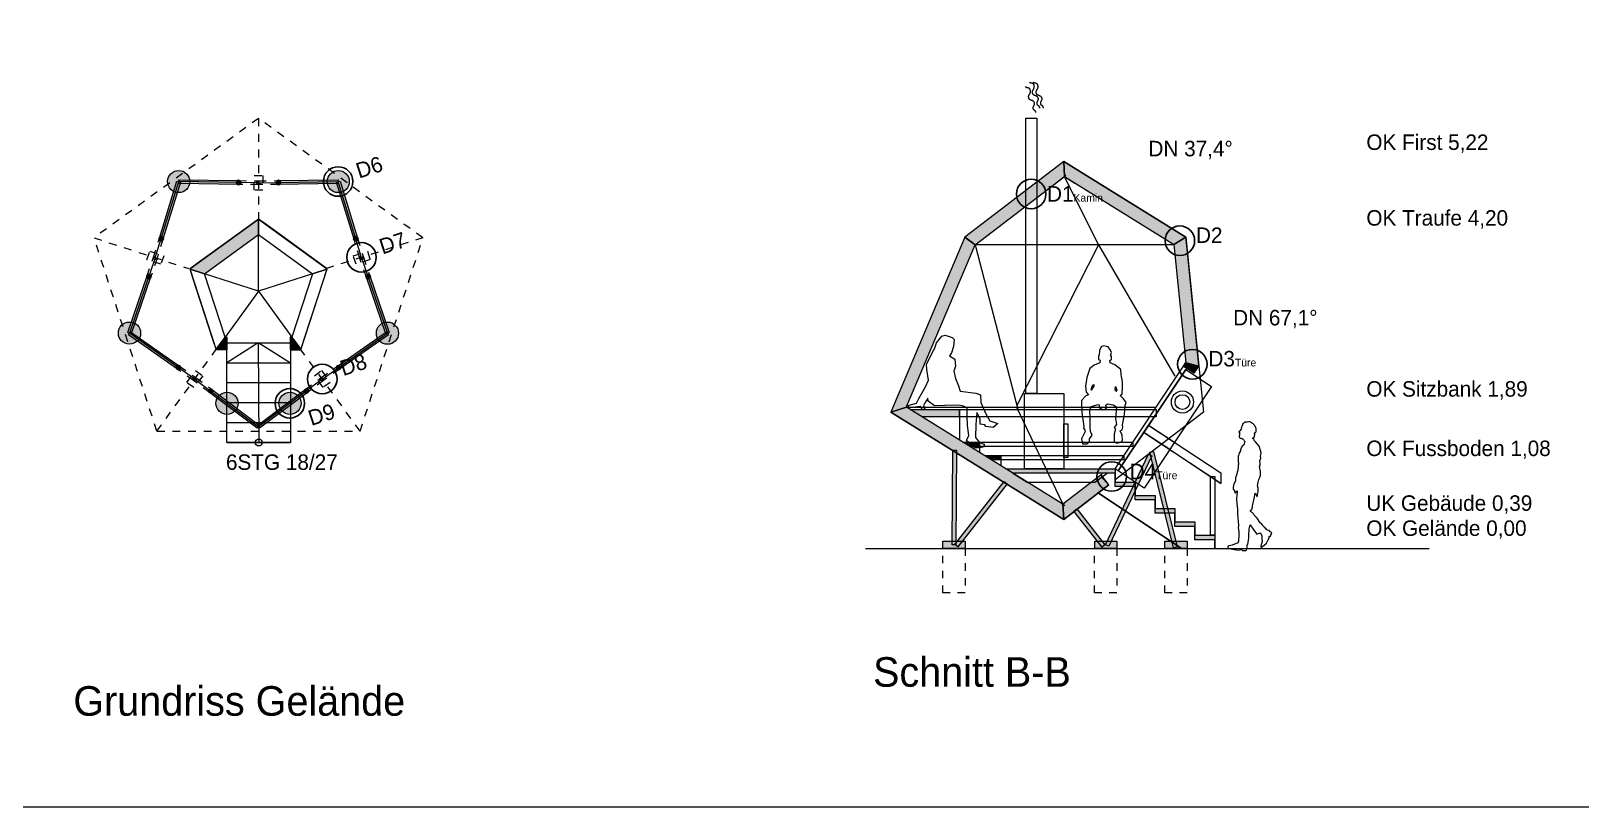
# Model space of a CAD drawing. Header units: metres. Extents: x -25.1 to 34.9, y -13.8 to 7.2.
# Drawn here: x 2.19 to 23.16, y -13.83 to -3.33 of the extents above; entities that cross this region are included whole.
import ezdxf

# ---------------------------------------------------------------- set-up
doc = ezdxf.new("R2010")
doc.units = ezdxf.units.M
doc.header["$LTSCALE"] = 2.54
doc.header["$PDMODE"] = 1
doc.header["$PDSIZE"] = -2
doc.linetypes.add('Dash Style-1', pattern=[0.083328, 0.041656, -0.041672])
doc.linetypes.add('Dash Style-5', pattern=[0.041656, 0.013885, -0.027771])
for name, color, linetype, lineweight, true_color in [('Dimension', 7, 'Continuous', 25, 0x000000), ('Fläche ... Fläche-Beton', 7, 'Continuous', 5, 0xd5d8d8), ('Fläche ... Fläche-Stahl', 7, 'Continuous', 5, 0xc9c5bf), ('Linie ... Linie-Detail', 1, 'Continuous', 25, 0xff0000), ('Schnitt ... Schnitt-Holz', 7, 'Continuous', 35, 0xf8bd00), ('Schnitt ... Schnitt-Stahl', 7, 'Continuous', 35, 0x646565), ('Text', 7, 'Continuous', 25, 0x000000)]:
    doc.layers.add(name, color=color, linetype=linetype, lineweight=lineweight, true_color=true_color)
doc.layers.add('Entwurf B Schnitt B-B', color=7, linetype='Continuous')
for name, color, linetype, lineweight in [('Linie ... Linie-Ansicht', 7, 'Continuous', 5), ('Linie ... Linie-Überkopf', 7, 'Dash Style-1', 5), ('None', 7, 'Continuous', 5)]:
    doc.layers.add(name, color=color, linetype=linetype, lineweight=lineweight)
doc.layers.add('Linie ... Linie-Hilfe-Konstruktion', color=4, linetype='Continuous', lineweight=5, true_color=0x00ffff, plot=False)
doc.styles.add('textstyle19', font='')
doc.styles.add('textstyle20', font='')
doc.styles.add('textstyle21', font='')
doc.styles.add('textstyle22', font='')
doc.styles.add('textstyle23', font='')
doc.styles.add('textstyle24', font='')
doc.styles.add('textstyle25', font='')
doc.styles.add('textstyle26', font='')
doc.styles.add('textstyle32', font='')
doc.styles.add('textstyle33', font='')
doc.styles.add('textstyle34', font='')
doc.styles.add('textstyle35', font='')
doc.styles.add('textstyle36', font='')
doc.styles.add('textstyle37', font='')
doc.styles.add('textstyle38', font='')
doc.styles.add('textstyle39', font='')
doc.styles.add('textstyle40', font='')
doc.styles.add('textstyle48', font='')
doc.styles.add('textstyle50', font='')
doc.styles.get('textstyle19').set_extended_font_data('Futura Light BT')
doc.styles.get('textstyle20').set_extended_font_data('Futura Light BT')
doc.styles.get('textstyle21').set_extended_font_data('Futura Light BT')
doc.styles.get('textstyle22').set_extended_font_data('Futura Light BT')
doc.styles.get('textstyle23').set_extended_font_data('Futura Light BT')
doc.styles.get('textstyle24').set_extended_font_data('Futura Light BT')
doc.styles.get('textstyle25').set_extended_font_data('Futura Light BT')
doc.styles.get('textstyle26').set_extended_font_data('Futura Light BT')
doc.styles.get('textstyle32').set_extended_font_data('Futura Light BT')
doc.styles.get('textstyle33').set_extended_font_data('Futura Light BT')
doc.styles.get('textstyle34').set_extended_font_data('Futura Light BT')
doc.styles.get('textstyle35').set_extended_font_data('Futura Light BT')
doc.styles.get('textstyle36').set_extended_font_data('Futura Light BT')
doc.styles.get('textstyle37').set_extended_font_data('Futura Light BT')
doc.styles.get('textstyle38').set_extended_font_data('Futura Light BT')
doc.styles.get('textstyle39').set_extended_font_data('Futura Light BT')
doc.styles.get('textstyle40').set_extended_font_data('Futura Light BT')
doc.styles.get('textstyle48').set_extended_font_data('Futura Lt BT')
doc.styles.get('textstyle50').set_extended_font_data('Futura Lt BT')

# ---------------------------------------------------------------- blocks, each defined once
blk = doc.blocks.new('Group')
at = {"layer": 'Fläche ... Fläche-Stahl', "linetype": 'Continuous', "lineweight": 0, "true_color": 0xadadad, "transparency": 33554687}
for points in [[(0.255, -3.647), (0.303, -3.633), (0.541, -4.405), (0.493, -4.42)], [(0.66, -4.933), (0.707, -4.917), (0.969, -5.682), (0.922, -5.698)]]:
    blk.add_hatch(color=253, dxfattribs=at).paths.add_polyline_path(points, flags=0)
at = {"layer": 'Schnitt ... Schnitt-Stahl', "linetype": 'Continuous', "lineweight": 0, "true_color": 0x808080, "transparency": 33554687}
h = blk.add_hatch(color=8, dxfattribs=at)
edge = h.paths.add_edge_path(flags=0)
edge.add_arc((0.517, -4.413), 0.025, 0, 360)
h = blk.add_hatch(color=8, dxfattribs=at)
edge = h.paths.add_edge_path(flags=0)
edge.add_arc((0.684, -4.925), 0.025, 0, 360)
at = {"layer": 'Fläche ... Fläche-Stahl'}
for points in [[(0.255, -3.647), (0.303, -3.633), (0.541, -4.405), (0.493, -4.42)], [(0.66, -4.933), (0.707, -4.917), (0.969, -5.682), (0.922, -5.698)]]:
    blk.add_lwpolyline(points, close=True, dxfattribs=at)
at = {"layer": 'Linie ... Linie-Überkopf', "color": 7, "linetype": 'Dash Style-1', "lineweight": 5}
blk.add_lwpolyline([(0.483, -4.644), (0.673, -4.582), (0.71, -4.696), (0.52, -4.758)], close=True, dxfattribs=at)
at = {"layer": 'Linie ... Linie-Überkopf'}
for points in [[(0.493, -4.42), (0.541, -4.405), (0.62, -4.663), (0.572, -4.677)], [(0.573, -4.679), (0.62, -4.663), (0.707, -4.917), (0.66, -4.933)]]:
    blk.add_lwpolyline(points, close=True, dxfattribs=at)
blk.add_circle((0.596, -4.67), 0.025, dxfattribs=at)
at = {"layer": 'Schnitt ... Schnitt-Stahl'}
for centre in [(0.517, -4.413), (0.684, -4.925)]:
    blk.add_circle(centre, 0.025, dxfattribs=at)
blk = doc.blocks.new('Group-1')
at = {"layer": 'Fläche ... Fläche-Stahl', "linetype": 'Continuous', "lineweight": 0, "true_color": 0xadadad, "transparency": 33554687}
for points in [[(-1.878, -3.664), (-1.877, -3.614), (-1.069, -3.627), (-1.069, -3.677)], [(-0.53, -3.677), (-0.531, -3.627), (0.278, -3.614), (0.279, -3.664)]]:
    blk.add_hatch(color=253, dxfattribs=at).paths.add_polyline_path(points, flags=0)
at = {"layer": 'Schnitt ... Schnitt-Stahl', "linetype": 'Continuous', "lineweight": 0, "true_color": 0x808080, "transparency": 33554687}
h = blk.add_hatch(color=8, dxfattribs=at)
edge = h.paths.add_edge_path(flags=0)
edge.add_arc((-1.069, -3.652), 0.025, 0, 360)
h = blk.add_hatch(color=8, dxfattribs=at)
edge = h.paths.add_edge_path(flags=0)
edge.add_arc((-0.53, -3.652), 0.025, 0, 360)
at = {"layer": 'Fläche ... Fläche-Stahl'}
for points in [[(-1.878, -3.664), (-1.877, -3.614), (-1.069, -3.627), (-1.069, -3.677)], [(-0.53, -3.677), (-0.531, -3.627), (0.278, -3.614), (0.279, -3.664)]]:
    blk.add_lwpolyline(points, close=True, dxfattribs=at)
at = {"layer": 'Linie ... Linie-Überkopf', "color": 7, "linetype": 'Dash Style-1', "lineweight": 5}
blk.add_lwpolyline([(-0.86, -3.756), (-0.86, -3.556), (-0.74, -3.556), (-0.74, -3.756)], close=True, dxfattribs=at)
at = {"layer": 'Linie ... Linie-Überkopf'}
for points in [[(-1.069, -3.677), (-1.069, -3.627), (-0.8, -3.631), (-0.8, -3.681)], [(-0.799, -3.681), (-0.8, -3.631), (-0.531, -3.627), (-0.53, -3.677)]]:
    blk.add_lwpolyline(points, close=True, dxfattribs=at)
blk.add_circle((-0.8, -3.656), 0.025, dxfattribs=at)
at = {"layer": 'Schnitt ... Schnitt-Stahl'}
for centre in [(-1.069, -3.652), (-0.53, -3.652)]:
    blk.add_circle(centre, 0.025, dxfattribs=at)
blk = doc.blocks.new('Group-2')
at = {"layer": 'Fläche ... Fläche-Stahl', "linetype": 'Continuous', "lineweight": 0, "true_color": 0xadadad, "transparency": 33554687}
for points in [[(-2.092, -4.42), (-2.14, -4.405), (-1.903, -3.633), (-1.855, -3.647)], [(-2.521, -5.698), (-2.568, -5.682), (-2.307, -4.917), (-2.259, -4.933)]]:
    blk.add_hatch(color=253, dxfattribs=at).paths.add_polyline_path(points, flags=0)
at = {"layer": 'Schnitt ... Schnitt-Stahl', "linetype": 'Continuous', "lineweight": 0, "true_color": 0x808080, "transparency": 33554687}
h = blk.add_hatch(color=8, dxfattribs=at)
edge = h.paths.add_edge_path(flags=0)
edge.add_arc((-2.116, -4.413), 0.025, 0, 360)
h = blk.add_hatch(color=8, dxfattribs=at)
edge = h.paths.add_edge_path(flags=0)
edge.add_arc((-2.283, -4.925), 0.025, 0, 360)
at = {"layer": 'Fläche ... Fläche-Stahl'}
for points in [[(-2.092, -4.42), (-2.14, -4.405), (-1.903, -3.633), (-1.855, -3.647)], [(-2.521, -5.698), (-2.568, -5.682), (-2.307, -4.917), (-2.259, -4.933)]]:
    blk.add_lwpolyline(points, close=True, dxfattribs=at)
at = {"layer": 'Linie ... Linie-Überkopf', "color": 7, "linetype": 'Dash Style-1', "lineweight": 5}
blk.add_lwpolyline([(-2.119, -4.758), (-2.309, -4.697), (-2.272, -4.582), (-2.082, -4.644)], close=True, dxfattribs=at)
at = {"layer": 'Linie ... Linie-Überkopf'}
for points in [[(-2.172, -4.677), (-2.219, -4.663), (-2.14, -4.405), (-2.092, -4.42)], [(-2.259, -4.933), (-2.307, -4.917), (-2.219, -4.663), (-2.172, -4.679)]]:
    blk.add_lwpolyline(points, close=True, dxfattribs=at)
blk.add_circle((-2.196, -4.67), 0.025, dxfattribs=at)
at = {"layer": 'Schnitt ... Schnitt-Stahl'}
for centre in [(-2.116, -4.413), (-2.283, -4.925)]:
    blk.add_circle(centre, 0.025, dxfattribs=at)
blk = doc.blocks.new('Group-3')
at = {"layer": 'Fläche ... Fläche-Stahl', "linetype": 'Continuous', "lineweight": 0, "true_color": 0xadadad, "transparency": 33554687}
for points in [[(-1.869, -6.136), (-1.897, -6.177), (-2.559, -5.712), (-2.53, -5.671)], [(-0.786, -6.939), (-0.816, -6.978), (-1.462, -6.493), (-1.432, -6.453)]]:
    blk.add_hatch(color=253, dxfattribs=at).paths.add_polyline_path(points, flags=0)
at = {"layer": 'Schnitt ... Schnitt-Stahl', "linetype": 'Continuous', "lineweight": 0, "true_color": 0x808080, "transparency": 33554687}
h = blk.add_hatch(color=8, dxfattribs=at)
edge = h.paths.add_edge_path(flags=0)
edge.add_arc((-1.883, -6.156), 0.025, 0, 360)
h = blk.add_hatch(color=8, dxfattribs=at)
edge = h.paths.add_edge_path(flags=0)
edge.add_arc((-1.447, -6.473), 0.025, 0, 360)
at = {"layer": 'Fläche ... Fläche-Stahl'}
for points in [[(-1.869, -6.136), (-1.897, -6.177), (-2.559, -5.712), (-2.53, -5.671)], [(-0.786, -6.939), (-0.816, -6.978), (-1.462, -6.493), (-1.432, -6.453)]]:
    blk.add_lwpolyline(points, close=True, dxfattribs=at)
at = {"layer": 'Linie ... Linie-Überkopf'}
for points in [[(-1.648, -6.291), (-1.677, -6.331), (-1.897, -6.177), (-1.869, -6.136)], [(-1.432, -6.453), (-1.462, -6.493), (-1.677, -6.331), (-1.647, -6.291)]]:
    blk.add_lwpolyline(points, close=True, dxfattribs=at)
at = {"layer": 'Linie ... Linie-Überkopf', "color": 7, "linetype": 'Dash Style-1', "lineweight": 5}
blk.add_lwpolyline([(-1.555, -6.266), (-1.673, -6.427), (-1.77, -6.357), (-1.652, -6.195)], close=True, dxfattribs=at)
at = {"layer": 'Linie ... Linie-Überkopf'}
blk.add_circle((-1.662, -6.311), 0.025, dxfattribs=at)
at = {"layer": 'Schnitt ... Schnitt-Stahl'}
for centre in [(-1.883, -6.156), (-1.447, -6.473)]:
    blk.add_circle(centre, 0.025, dxfattribs=at)
blk = doc.blocks.new('Group-4')
at = {"layer": 'Fläche ... Fläche-Stahl', "linetype": 'Continuous', "lineweight": 0, "true_color": 0xadadad, "transparency": 33554687}
for points in [[(0.931, -5.671), (0.959, -5.712), (0.298, -6.177), (0.269, -6.136)], [(-0.167, -6.453), (-0.137, -6.493), (-0.784, -6.978), (-0.814, -6.939)]]:
    blk.add_hatch(color=253, dxfattribs=at).paths.add_polyline_path(points, flags=0)
at = {"layer": 'Schnitt ... Schnitt-Stahl', "linetype": 'Continuous', "lineweight": 0, "true_color": 0x808080, "transparency": 33554687}
h = blk.add_hatch(color=8, dxfattribs=at)
edge = h.paths.add_edge_path(flags=0)
edge.add_arc((0.284, -6.156), 0.025, 0, 360)
h = blk.add_hatch(color=8, dxfattribs=at)
edge = h.paths.add_edge_path(flags=0)
edge.add_arc((-0.152, -6.473), 0.025, 0, 360)
at = {"layer": 'Fläche ... Fläche-Stahl'}
for points in [[(0.931, -5.671), (0.959, -5.712), (0.298, -6.177), (0.269, -6.136)], [(-0.167, -6.453), (-0.137, -6.493), (-0.784, -6.978), (-0.814, -6.939)]]:
    blk.add_lwpolyline(points, close=True, dxfattribs=at)
at = {"layer": 'Linie ... Linie-Überkopf', "color": 7, "linetype": 'Dash Style-1', "lineweight": 5}
blk.add_lwpolyline([(0.053, -6.195), (0.17, -6.357), (0.073, -6.427), (-0.044, -6.266)], close=True, dxfattribs=at)
at = {"layer": 'Linie ... Linie-Überkopf'}
for points in [[(0.269, -6.136), (0.298, -6.177), (0.078, -6.331), (0.049, -6.291)], [(0.048, -6.291), (0.078, -6.331), (-0.137, -6.493), (-0.167, -6.453)]]:
    blk.add_lwpolyline(points, close=True, dxfattribs=at)
blk.add_circle((0.063, -6.311), 0.025, dxfattribs=at)
at = {"layer": 'Schnitt ... Schnitt-Stahl'}
for centre in [(0.284, -6.156), (-0.152, -6.473)]:
    blk.add_circle(centre, 0.025, dxfattribs=at)

msp = doc.modelspace()

# ---------------------------------------------------------------- hatches: boundary and pattern name
at = {"layer": 'Entwurf B Schnitt B-B', "linetype": 'Continuous', "lineweight": 0, "true_color": 0xffdf7f, "transparency": 33554687}
for points in [[(16.161, -5.096), (14.823, -6.12), (14.962, -6.227), (16.171, -5.302)], [(17.814, -6.12), (16.161, -5.096), (16.171, -5.302), (17.623, -6.201), (17.653, -6.22)], [(14.823, -6.12), (13.821, -8.489), (14.035, -8.421), (14.041, -8.405), (14.962, -6.227)], [(17.653, -6.22), (17.814, -7.819), (17.99, -7.863), (17.984, -7.807), (17.826, -6.238), (17.814, -6.12)], [(17.923, -7.964), (17.781, -7.869), (17.814, -7.819), (17.99, -7.863)], [(16.15, -9.734), (14.035, -8.421), (13.821, -8.489), (16.161, -9.941)], [(14.245, -8.552), (14.084, -8.452), (14.751, -8.452), (14.751, -8.552)], [(14.895, -8.955), (14.798, -8.895), (15.021, -8.895), (15.021, -8.955)], [(15.185, -9.135), (15.088, -9.075), (15.311, -9.075), (15.311, -9.135)], [(15.475, -9.315), (15.378, -9.255), (16.857, -9.255), (16.857, -9.315)], [(16.15, -9.734), (16.161, -9.941), (16.773, -9.471), (16.669, -9.336)], [(16.857, -9.495), (16.857, -9.435), (17.127, -9.435), (17.127, -9.495)], [(17.127, -9.675), (17.127, -9.615), (17.397, -9.615), (17.397, -9.675)], [(17.397, -9.855), (17.397, -9.795), (17.667, -9.795), (17.667, -9.855)], [(17.667, -10.035), (17.667, -9.975), (17.937, -9.975), (17.937, -10.035)], [(17.937, -10.215), (17.937, -10.155), (18.207, -10.155), (18.207, -10.215)]]:
    msp.add_hatch(color=41, dxfattribs=at).paths.add_polyline_path(points, flags=0)
at = {"layer": 'Entwurf B Schnitt B-B', "linetype": 'Continuous', "lineweight": 0, "true_color": 0xadadad, "transparency": 33554687}
for points in [[(14.701, -10.285), (14.651, -10.285), (14.663, -9.002), (14.713, -9.002)], [(16.77, -10.305), (16.725, -10.283), (17.308, -9.06), (17.353, -9.082)], [(17.696, -10.313), (17.647, -10.325), (17.328, -9.033), (17.376, -9.021)], [(14.727, -10.311), (14.687, -10.28), (15.358, -9.428), (15.398, -9.459)], [(16.719, -10.284), (16.68, -10.315), (16.3, -9.828), (16.339, -9.797)], [(14.526, -10.235), (14.826, -10.235), (14.826, -10.335), (14.526, -10.335)], [(16.582, -10.235), (16.882, -10.235), (16.882, -10.335), (16.582, -10.335)], [(17.53, -10.235), (17.83, -10.235), (17.83, -10.335), (17.53, -10.335)]]:
    msp.add_hatch(color=253, dxfattribs=at).paths.add_polyline_path(points, flags=0)
at = {"layer": 'Fläche ... Fläche-Beton', "linetype": 'Continuous', "lineweight": 0, "true_color": 0xadadad, "transparency": 33554687}
h = msp.add_hatch(color=253, dxfattribs=at)
edge = h.paths.add_edge_path(flags=0)
edge.add_arc((4.188, -5.369), 0.15, 0, 360)
h = msp.add_hatch(color=253, dxfattribs=at)
edge = h.paths.add_edge_path(flags=0)
edge.add_arc((6.346, -5.369), 0.15, 0, 360)
h = msp.add_hatch(color=253, dxfattribs=at)
edge = h.paths.add_edge_path(flags=0)
edge.add_arc((3.522, -7.42), 0.15, 0, 360)
h = msp.add_hatch(color=253, dxfattribs=at)
edge = h.paths.add_edge_path(flags=0)
edge.add_arc((7.012, -7.421), 0.15, 0, 360)
at = {"layer": 'Fläche ... Fläche-Beton', "linetype": 'Continuous', "lineweight": 0, "transparency": 33554687}
h = msp.add_hatch(color=7, dxfattribs=at)
edge = h.paths.add_edge_path(flags=0)
edge.add_arc((4.841, -8.369), 0.15, 0, 360)
h = msp.add_hatch(color=7, dxfattribs=at)
edge = h.paths.add_edge_path(flags=0)
edge.add_arc((5.693, -8.369), 0.15, 0, 360)
at = {"layer": 'Schnitt ... Schnitt-Holz', "linetype": 'Continuous', "lineweight": 0, "true_color": 0xffdf7f, "transparency": 33554687}
for points in [[(4.537, -6.616), (4.537, -6.616), (4.537, -6.616), (5.267, -6.086), (5.267, -6.086), (5.267, -5.882), (5.267, -5.876), (5.148, -5.962), (5.148, -5.962), (4.438, -6.479), (4.438, -6.479), (4.338, -6.551), (4.344, -6.553)], [(4.696, -7.639), (4.816, -7.474), (4.84, -7.474), (4.84, -7.644), (4.693, -7.644)], [(5.838, -7.639), (5.718, -7.474), (5.694, -7.474), (5.694, -7.644), (5.842, -7.644)]]:
    msp.add_hatch(color=41, dxfattribs=at).paths.add_polyline_path(points, flags=0)

# ---------------------------------------------------------------- linework, layer by layer
at = {"layer": 'Entwurf B Schnitt B-B', "color": 7, "linetype": 'Continuous', "lineweight": 5}
for p, q in [((16.161, -5.096), (14.823, -6.12)), ((16.161, -5.096), (17.814, -6.12)), ((16.191, -5.287), (16.098, -5.358)), ((16.161, -5.296), (16.311, -5.389)), ((16.632, -6.227), (16.171, -5.302)), ((14.823, -6.12), (13.821, -8.489)), ((16.632, -6.227), (14.962, -6.227)), ((14.962, -6.227), (15.544, -8.469)), ((16.632, -6.227), (15.526, -8.4)), ((16.629, -6.219), (17.653, -6.22)), ((16.632, -6.227), (17.667, -8.001)), ((17.814, -6.12), (18.053, -8.489)), ((16.161, -9.941), (13.821, -8.489)), ((14.035, -8.421), (17.413, -8.421)), ((14.751, -8.552), (14.751, -8.866)), ((15.521, -8.421), (16.15, -9.734)), ((15.558, -8.452), (17.256, -8.452)), ((18.053, -8.489), (16.857, -9.406)), ((15.021, -8.955), (15.021, -9.033)), ((17.337, -8.819), (18.289, -9.454)), ((15.311, -9.135), (15.311, -9.213)), ((18.289, -9.31), (18.289, -9.454)), ((16.675, -9.546), (16.161, -9.941)), ((17.757, -10.335), (16.628, -9.582)), ((16.132, -9.723), (16.176, -9.751)), ((16.171, -9.719), (16.146, -9.738)), ((13.478, -10.335), (21.108, -10.335))]:
    msp.add_line(p, q, dxfattribs=at)
at = {"layer": 'Entwurf B Schnitt B-B', "color": 25, "linetype": 'Continuous', "lineweight": 5, "true_color": 0x995f4c}
msp.add_line((14.921, -6.195), (14.823, -6.12), dxfattribs=at)
at = {"layer": 'Entwurf B Schnitt B-B', "color": 7, "linetype": 'Continuous', "lineweight": 5}
for points in [[(15.647, -8.238), (15.647, -4.512), (15.797, -4.512), (15.797, -8.238)], [(16.45, -8.752), (16.435, -8.787), (16.4, -8.852), (16.415, -8.917), (16.475, -8.917), (16.51, -8.887), (16.51, -8.852), (16.545, -8.802), (16.525, -8.752), (16.52, -8.687), (16.52, -8.572), (16.515, -8.462), (16.535, -8.412), (16.61, -8.392), (16.635, -8.387), (16.645, -8.427), (16.69, -8.457), (16.74, -8.442), (16.73, -8.397), (16.755, -8.377), (16.83, -8.392), (16.875, -8.417), (16.86, -8.577), (16.875, -8.657), (16.845, -8.697), (16.86, -8.717), (16.845, -8.782), (16.845, -8.892), (16.88, -8.907), (16.935, -8.897), (16.955, -8.872), (16.95, -8.802), (16.925, -8.742), (16.95, -8.727), (16.96, -8.692), (16.955, -8.662), (16.985, -8.522), (16.995, -8.397), (17.005, -8.357), (16.97, -8.307), (16.925, -8.262), (16.95, -8.242), (16.955, -8.162), (16.955, -8.077), (16.94, -7.982), (16.935, -7.912), (16.855, -7.847), (16.79, -7.822), (16.785, -7.792), (16.81, -7.772), (16.81, -7.732), (16.795, -7.727), (16.81, -7.682), (16.795, -7.652), (16.765, -7.607), (16.7, -7.592), (16.67, -7.607), (16.645, -7.657), (16.64, -7.717), (16.63, -7.727), (16.63, -7.777), (16.655, -7.787), (16.65, -7.822), (16.575, -7.852), (16.515, -7.897), (16.475, -8.022), (16.455, -8.137), (16.465, -8.217), (16.495, -8.257), (16.46, -8.267), (16.4, -8.332), (16.4, -8.372), (16.405, -8.492), (16.435, -8.682), (16.43, -8.707), (16.445, -8.732)], [(16.899, -9.283), (16.857, -9.255), (17.784, -7.865), (17.825, -7.893)], [(17.248, -9.516), (16.899, -9.283), (17.814, -7.911), (18.163, -8.144)], [(16.553, -8.164), (16.533, -8.19), (16.541, -8.152), (16.563, -8.12), (16.567, -8.116), (16.567, -8.136)], [(16.869, -8.162), (16.881, -8.194), (16.867, -8.208), (16.857, -8.178), (16.861, -8.142)], [(15.631, -9.255), (15.631, -8.238), (16.161, -8.238), (16.161, -9.255)], [(14.751, -8.552), (14.751, -8.452), (17.413, -8.452), (17.413, -8.552)], [(16.161, -9.105), (16.161, -8.649), (16.216, -8.649), (16.216, -9.105)], [(17.241, -8.763), (17.313, -8.668), (18.289, -9.31), (18.289, -9.454)], [(17.244, -8.766), (17.31, -8.665), (17.661, -8.896), (17.595, -8.997)], [(18.838, -10.318), (18.875, -10.289), (18.905, -10.261), (18.926, -10.219), (18.939, -10.196), (18.942, -10.177), (18.943, -10.173), (18.949, -10.167), (18.957, -10.167), (18.975, -10.117), (18.95, -10.108), (18.949, -10.102), (18.948, -10.098), (18.937, -10.092), (18.925, -10.087), (18.909, -10.081), (18.902, -10.076), (18.9, -10.071), (18.901, -10.064), (18.896, -10.06), (18.889, -10.06), (18.872, -10.042), (18.856, -10.024), (18.842, -10.003), (18.819, -9.986), (18.778, -9.925), (18.74, -9.885), (18.73, -9.864), (18.722, -9.855), (18.71, -9.847), (18.703, -9.841), (18.699, -9.837), (18.689, -9.833), (18.69, -9.82), (18.694, -9.812), (18.704, -9.811), (18.708, -9.809), (18.708, -9.8), (18.713, -9.798), (18.713, -9.788), (18.714, -9.773), (18.714, -9.759), (18.72, -9.74), (18.743, -9.638), (18.747, -9.608), (18.747, -9.593), (18.752, -9.584), (18.761, -9.597), (18.768, -9.618), (18.777, -9.634), (18.785, -9.619), (18.785, -9.603), (18.792, -9.569), (18.792, -9.519), (18.784, -9.485), (18.791, -9.436), (18.803, -9.402), (18.817, -9.374), (18.822, -9.344), (18.826, -9.323), (18.825, -9.292), (18.817, -9.247), (18.81, -9.223), (18.82, -9.213), (18.818, -9.204), (18.818, -9.199), (18.818, -9.189), (18.818, -9.184), (18.817, -9.146), (18.827, -9.114), (18.826, -9.085), (18.828, -9.065), (18.831, -9.039), (18.826, -9.007), (18.811, -8.963), (18.807, -8.949), (18.756, -8.89), (18.74, -8.875), (18.735, -8.848), (18.709, -8.844), (18.731, -8.833), (18.742, -8.825), (18.738, -8.81), (18.747, -8.8), (18.748, -8.792), (18.744, -8.777), (18.756, -8.762), (18.761, -8.761), (18.764, -8.752), (18.763, -8.723), (18.763, -8.711), (18.762, -8.701), (18.756, -8.688), (18.749, -8.678), (18.741, -8.667), (18.731, -8.654), (18.725, -8.649), (18.715, -8.643), (18.687, -8.623), (18.679, -8.621), (18.667, -8.622), (18.645, -8.624), (18.631, -8.625), (18.617, -8.625), (18.614, -8.626), (18.616, -8.627), (18.617, -8.627), (18.614, -8.629), (18.605, -8.63), (18.604, -8.632), (18.596, -8.639), (18.586, -8.646), (18.577, -8.653), (18.581, -8.655), (18.579, -8.664), (18.568, -8.694), (18.562, -8.704), (18.565, -8.715), (18.534, -8.75), (18.531, -8.755), (18.532, -8.759), (18.538, -8.764), (18.542, -8.766), (18.54, -8.775), (18.54, -8.784), (18.542, -8.787), (18.54, -8.789), (18.539, -8.797), (18.54, -8.805), (18.536, -8.808), (18.534, -8.814), (18.534, -8.822), (18.534, -8.83), (18.539, -8.834), (18.552, -8.84), (18.56, -8.842), (18.566, -8.844), (18.578, -8.848), (18.589, -8.853), (18.596, -8.858), (18.599, -8.867), (18.603, -8.878), (18.607, -8.881), (18.61, -8.882), (18.603, -8.917), (18.602, -8.925), (18.593, -8.936), (18.579, -8.946), (18.568, -8.962), (18.563, -8.971), (18.555, -9.002), (18.552, -9.014), (18.539, -9.037), (18.53, -9.058), (18.527, -9.074), (18.522, -9.09), (18.522, -9.105), (18.522, -9.16), (18.524, -9.174), (18.517, -9.273), (18.51, -9.303), (18.501, -9.343), (18.487, -9.38), (18.487, -9.413), (18.481, -9.427), (18.472, -9.443), (18.459, -9.479), (18.454, -9.509), (18.454, -9.532), (18.471, -9.555), (18.48, -9.587), (18.485, -9.58), (18.499, -9.563), (18.507, -9.552), (18.508, -9.573), (18.504, -9.613), (18.499, -9.659), (18.501, -9.685), (18.502, -9.707), (18.505, -9.721), (18.507, -9.771), (18.513, -9.791), (18.513, -9.815), (18.513, -9.835), (18.514, -9.856), (18.514, -9.871), (18.517, -9.922), (18.522, -9.959), (18.523, -9.981), (18.526, -10.004), (18.526, -10.025), (18.522, -10.056), (18.53, -10.106), (18.529, -10.14), (18.53, -10.174), (18.528, -10.214), (18.526, -10.236), (18.519, -10.261), (18.494, -10.268), (18.439, -10.287), (18.397, -10.3), (18.385, -10.305), (18.381, -10.307), (18.38, -10.312), (18.386, -10.322), (18.398, -10.335), (18.473, -10.349), (18.528, -10.355), (18.563, -10.35), (18.571, -10.351), (18.578, -10.356), (18.581, -10.362), (18.629, -10.363), (18.634, -10.354), (18.637, -10.343), (18.642, -10.306), (18.642, -10.285), (18.652, -10.275), (18.664, -10.2), (18.666, -10.173), (18.667, -10.149), (18.669, -10.079), (18.67, -10.069), (18.676, -10.051), (18.682, -10.014), (18.733, -10.087), (18.772, -10.141), (18.805, -10.129), (18.822, -10.122), (18.825, -10.127), (18.825, -10.132), (18.83, -10.137), (18.833, -10.139), (18.84, -10.167), (18.843, -10.198), (18.846, -10.24), (18.828, -10.301), (18.827, -10.31), (18.829, -10.314), (18.831, -10.316), (18.836, -10.317)], [(14.701, -10.285), (14.651, -10.285), (14.663, -9.002), (14.713, -9.002)], [(15.021, -8.955), (15.021, -8.895), (17.097, -8.895), (17.097, -8.955)], [(15.311, -9.135), (15.311, -9.075), (16.977, -9.075), (16.977, -9.135)], [(16.77, -10.305), (16.725, -10.283), (17.308, -9.06), (17.353, -9.082)], [(17.696, -10.313), (17.647, -10.325), (17.328, -9.033), (17.376, -9.021)], [(14.727, -10.311), (14.687, -10.28), (15.358, -9.428), (15.398, -9.459)], [(18.207, -10.335), (18.207, -10.215), (17.937, -10.215), (17.937, -10.035), (17.667, -10.035), (17.667, -9.855), (17.397, -9.855), (17.397, -9.675), (17.127, -9.675), (17.127, -9.495), (16.857, -9.495), (16.857, -9.315), (16.671, -9.315), (16.671, -9.37), (16.773, -9.471), (16.628, -9.582), (17.757, -10.335)], [(18.147, -10.155), (18.147, -9.361), (18.207, -9.361), (18.207, -10.155)], [(16.719, -10.284), (16.68, -10.315), (16.3, -9.828), (16.339, -9.797)], [(14.526, -10.235), (14.826, -10.235), (14.826, -10.335), (14.526, -10.335)], [(16.582, -10.235), (16.882, -10.235), (16.882, -10.335), (16.582, -10.335)], [(17.53, -10.235), (17.83, -10.235), (17.83, -10.335), (17.53, -10.335)]]:
    msp.add_lwpolyline(points, close=True, dxfattribs=at)
at = {"layer": 'Entwurf B Schnitt B-B', "color": 25, "linetype": 'Continuous', "lineweight": 5, "true_color": 0x995f4c}
for points in [[(16.161, -5.096), (14.823, -6.12), (14.962, -6.227), (16.171, -5.302)], [(17.814, -6.12), (16.161, -5.096), (16.171, -5.302), (17.623, -6.201), (17.653, -6.22)], [(14.823, -6.12), (13.821, -8.489), (14.035, -8.421), (14.041, -8.405), (14.962, -6.227)], [(17.653, -6.22), (17.814, -7.819), (17.99, -7.863), (17.984, -7.807), (17.826, -6.238), (17.814, -6.12)], [(17.923, -7.964), (17.781, -7.869), (17.814, -7.819), (17.99, -7.863)], [(16.15, -9.734), (14.035, -8.421), (13.821, -8.489), (16.161, -9.941)], [(14.245, -8.552), (14.084, -8.452), (14.751, -8.452), (14.751, -8.552)], [(14.895, -8.955), (14.798, -8.895), (15.021, -8.895), (15.021, -8.955)], [(15.185, -9.135), (15.088, -9.075), (15.311, -9.075), (15.311, -9.135)], [(15.475, -9.315), (15.378, -9.255), (16.857, -9.255), (16.857, -9.315)], [(16.15, -9.734), (16.161, -9.941), (16.773, -9.471), (16.669, -9.336)], [(16.857, -9.495), (16.857, -9.435), (17.127, -9.435), (17.127, -9.495)], [(17.127, -9.675), (17.127, -9.615), (17.397, -9.615), (17.397, -9.675)], [(17.397, -9.855), (17.397, -9.795), (17.667, -9.795), (17.667, -9.855)], [(17.667, -10.035), (17.667, -9.975), (17.937, -9.975), (17.937, -10.035)], [(17.937, -10.215), (17.937, -10.155), (18.207, -10.155), (18.207, -10.215)]]:
    msp.add_lwpolyline(points, close=True, dxfattribs=at)
at = {"layer": 'Entwurf B Schnitt B-B', "color": 7, "linetype": 'Continuous', "lineweight": 5}
for points in [[(15.261, -8.651), (15.206, -8.696), (15.106, -8.685), (15.095, -8.663), (15.031, -8.65), (15.031, -8.578), (14.987, -8.492), (14.973, -8.658), (14.968, -8.831), (15.02, -8.902), (15.087, -8.922), (15.085, -8.957), (15.031, -8.971), (14.955, -8.971), (14.921, -8.913), (14.882, -8.905), (14.848, -8.872), (14.876, -8.806), (14.859, -8.67), (14.854, -8.542), (14.857, -8.43), (14.791, -8.406), (14.732, -8.394), (14.552, -8.398), (14.413, -8.405), (14.329, -8.341), (14.322, -8.299), (14.3, -8.335), (14.266, -8.4), (14.281, -8.449), (14.245, -8.452), (14.223, -8.411), (14.076, -8.432), (14.051, -8.401), (14.17, -8.37), (14.199, -8.304), (14.293, -8.145), (14.332, -8.056), (14.31, -7.914), (14.304, -7.846), (14.358, -7.73), (14.399, -7.656), (14.414, -7.634), (14.441, -7.553), (14.511, -7.46), (14.559, -7.449), (14.65, -7.478), (14.68, -7.505), (14.671, -7.6), (14.643, -7.686), (14.614, -7.726), (14.687, -7.772), (14.698, -7.866), (14.674, -7.933), (14.699, -8.035), (14.739, -8.135), (14.76, -8.206), (14.974, -8.234), (15.036, -8.257), (15.04, -8.36), (15.106, -8.512), (15.163, -8.605), (15.268, -8.642)], [(15.475, -9.315), (15.668, -9.435), (16.582, -9.435), (16.748, -9.315), (15.475, -9.315), (15.668, -9.435)], [(16.857, -9.255), (16.857, -9.435), (17.127, -9.435), (17.127, -9.615), (17.397, -9.615), (17.397, -9.795), (17.667, -9.795), (17.667, -9.975), (17.937, -9.975), (17.937, -10.155), (18.207, -10.155), (18.207, -10.335)]]:
    msp.add_lwpolyline(points, dxfattribs=at)
at = {"layer": 'Entwurf B Schnitt B-B', "color": 7, "linetype": 'Dash Style-5', "lineweight": 5}
for points in [[(14.526, -10.935), (14.526, -10.335), (14.826, -10.335), (14.826, -10.935)], [(16.578, -10.935), (16.578, -10.335), (16.878, -10.335), (16.878, -10.935)], [(17.53, -10.935), (17.53, -10.335), (17.83, -10.335), (17.83, -10.935)]]:
    msp.add_lwpolyline(points, close=True, dxfattribs=at)
at = {"layer": 'Entwurf B Schnitt B-B', "color": 7, "linetype": 'Continuous', "lineweight": 5}
for radius in [0.15, 0.1]:
    msp.add_circle((17.768, -8.353), radius, dxfattribs=at)
for points in [[(15.786, -4.437), (15.785, -4.418), (15.771, -4.41), (15.757, -4.401), (15.751, -4.39), (15.744, -4.364), (15.758, -4.342), (15.771, -4.32), (15.764, -4.299), (15.748, -4.275), (15.725, -4.271), (15.701, -4.266), (15.691, -4.246), (15.682, -4.218), (15.691, -4.202), (15.7, -4.187), (15.709, -4.168), (15.712, -4.159), (15.711, -4.144), (15.71, -4.129), (15.706, -4.121), (15.694, -4.104), (15.676, -4.103), (15.658, -4.102), (15.646, -4.088)], [(15.839, -4.374), (15.837, -4.355), (15.823, -4.346), (15.809, -4.337), (15.803, -4.326), (15.797, -4.3), (15.81, -4.278), (15.824, -4.256), (15.816, -4.236), (15.801, -4.212), (15.777, -4.207), (15.754, -4.203), (15.743, -4.182), (15.734, -4.154), (15.743, -4.139), (15.752, -4.124), (15.761, -4.104), (15.764, -4.095), (15.763, -4.08), (15.762, -4.065), (15.758, -4.057), (15.746, -4.041), (15.728, -4.039), (15.71, -4.038), (15.699, -4.025)], [(15.889, -4.374), (15.887, -4.355), (15.873, -4.346), (15.859, -4.337), (15.853, -4.326), (15.847, -4.3), (15.86, -4.278), (15.874, -4.256), (15.867, -4.236), (15.851, -4.212), (15.828, -4.207), (15.804, -4.202), (15.794, -4.182), (15.784, -4.154), (15.793, -4.139), (15.802, -4.124), (15.812, -4.104), (15.815, -4.095), (15.814, -4.08), (15.813, -4.065), (15.809, -4.057), (15.797, -4.041), (15.779, -4.039), (15.761, -4.038), (15.749, -4.025)]]:
    msp.add_open_spline(points, degree=2, knots=[0, 0, 0, 1, 1, 2, 2, 3, 3, 4, 4, 5, 5, 6, 6, 7, 7, 8, 8, 9, 9, 10, 10, 11, 11, 12, 12, 12], dxfattribs=at)
at = {"layer": 'Fläche ... Fläche-Beton'}
for centre in [(4.188, -5.369), (6.346, -5.369), (3.522, -7.42), (7.012, -7.421)]:
    msp.add_circle(centre, 0.15, dxfattribs=at)
at = {"layer": 'Fläche ... Fläche-Beton', "color": 7, "linetype": 'Continuous', "lineweight": 5}
for centre in [(4.841, -8.369), (5.693, -8.369)]:
    msp.add_circle(centre, 0.15, dxfattribs=at)
at = {"layer": 'Linie ... Linie-Ansicht'}
for p, q in [((4.337, -6.551), (5.267, -5.876)), ((4.338, -6.551), (5.258, -5.882)), ((5.267, -5.876), (6.188, -6.545)), ((5.267, -6.853), (5.267, -6.086)), ((4.337, -6.551), (4.693, -7.644)), ((4.338, -6.551), (4.689, -7.634)), ((5.267, -6.853), (4.537, -6.616)), ((5.997, -6.616), (5.267, -6.853)), ((5.842, -7.644), (6.194, -6.562)), ((5.267, -6.853), (4.816, -7.474)), ((5.267, -6.853), (5.718, -7.474)), ((4.835, -7.55), (5.699, -7.55)), ((5.265, -7.55), (4.838, -7.82)), ((5.265, -7.55), (5.27, -8.9)), ((5.27, -7.55), (5.699, -7.82)), ((5.699, -7.55), (5.699, -8.9)), ((4.838, -7.82), (5.699, -7.82)), ((4.84, -8.09), (5.699, -8.09)), ((4.843, -8.36), (5.699, -8.36)), ((4.843, -8.63), (5.699, -8.63)), ((4.843, -8.9), (5.699, -8.9))]:
    msp.add_line(p, q, dxfattribs=at)
msp.add_lwpolyline([(4.84, -7.55), (5.699, -7.55), (5.699, -8.9), (4.84, -8.9)], close=True, dxfattribs=at)
msp.add_circle((5.27, -8.9), 0.0471, dxfattribs=at)
at = {"layer": 'Linie ... Linie-Ansicht', "linetype": 'Continuous'}
msp.add_point((5.267, -6.853), dxfattribs=at)
at = {"layer": 'Linie ... Linie-Detail'}
for centre in [(6.345, -5.369), (6.661, -6.394), (6.13, -8.041), (5.691, -8.37)]:
    msp.add_circle(centre, 0.2, dxfattribs=at)
at = {"layer": 'Linie ... Linie-Detail', "color": 1, "linetype": 'Continuous', "lineweight": 25, "true_color": 0xff0000}
for centre in [(15.721, -5.538), (17.733, -6.17), (17.902, -7.841), (16.811, -9.36)]:
    msp.add_circle(centre, 0.2, dxfattribs=at)
at = {"layer": 'Linie ... Linie-Hilfe-Konstruktion'}
for p, q in [((3.871, -6.4), (4.188, -5.369)), ((5.267, -5.386), (4.188, -5.369)), ((5.268, -5.386), (6.346, -5.369)), ((6.663, -6.399), (6.346, -5.369)), ((3.871, -6.4), (3.522, -7.42)), ((6.663, -6.4), (7.013, -7.421)), ((4.404, -8.041), (3.522, -7.42)), ((6.13, -8.041), (7.013, -7.42)), ((4.405, -8.041), (5.267, -8.689)), ((6.13, -8.041), (5.267, -8.689))]:
    msp.add_line(p, q, dxfattribs=at)
at = {"layer": 'Linie ... Linie-Hilfe-Konstruktion', "linetype": 'Continuous'}
for p in [(4.188, -5.369), (4.188, -5.369), (5.267, -5.386), (5.267, -5.386), (6.346, -5.369), (6.346, -5.369), (6.663, -6.4), (6.663, -6.4), (3.522, -7.42), (7.013, -7.42), (7.013, -7.421), (4.404, -8.041), (4.405, -8.041), (6.13, -8.041), (6.13, -8.041), (4.841, -8.369), (5.267, -8.689)]:
    msp.add_point(p, dxfattribs=at)
at = {"layer": 'Linie ... Linie-Überkopf'}
for p, q in [((5.267, -4.514), (3.043, -6.131)), ((7.492, -6.131), (5.267, -4.514)), ((5.267, -4.514), (5.267, -5.876)), ((3.892, -8.746), (3.043, -6.131)), ((3.043, -6.131), (4.321, -6.546)), ((7.492, -6.131), (6.188, -6.545)), ((6.642, -8.746), (7.492, -6.131)), ((3.892, -8.746), (4.7, -7.634)), ((6.642, -8.746), (5.827, -7.625)), ((3.892, -8.746), (6.642, -8.746))]:
    msp.add_line(p, q, dxfattribs=at)
msp.add_circle((6.663, -6.4), 0.025, dxfattribs=at)
at = {"layer": 'None', "flags": 128}
msp.add_lwpolyline([(34.87, 7.168), (-25.13, 7.168), (-25.13, -13.832), (34.87, -13.832)], close=True, dxfattribs=at)
at = {"layer": 'Schnitt ... Schnitt-Holz', "color": 25, "linetype": 'Continuous', "lineweight": 5, "true_color": 0x995f4c}
msp.add_line((4.344, -6.553), (4.537, -6.616), dxfattribs=at)
for points in [[(5.267, -5.876), (5.148, -5.962), (5.148, -5.962), (4.438, -6.479), (4.438, -6.479), (4.338, -6.551)], [(4.537, -6.616), (4.537, -6.616), (4.537, -6.616), (5.267, -6.086), (5.267, -6.086), (5.267, -5.882)], [(6.197, -6.551), (6.097, -6.479), (6.097, -6.479), (5.367, -5.948), (5.367, -5.948), (5.267, -5.876)], [(5.267, -5.882), (5.267, -6.086), (5.267, -6.086), (5.267, -6.086), (5.267, -6.086), (5.267, -6.086), (5.997, -6.616), (5.997, -6.616), (5.997, -6.616), (6.191, -6.553)], [(4.338, -6.551), (4.376, -6.669), (4.376, -6.669), (4.647, -7.504), (4.647, -7.504), (4.693, -7.644)], [(4.696, -7.639), (4.816, -7.474), (4.537, -6.616), (4.344, -6.553)], [(6.191, -6.553), (5.997, -6.616), (5.718, -7.474), (5.838, -7.639)], [(5.842, -7.644), (5.887, -7.504), (5.887, -7.504), (6.151, -6.691), (6.151, -6.691), (6.197, -6.551)], [(4.696, -7.639), (4.816, -7.474), (4.84, -7.474), (4.84, -7.644), (4.693, -7.644)], [(5.838, -7.639), (5.718, -7.474), (5.694, -7.474), (5.694, -7.644), (5.842, -7.644)]]:
    msp.add_lwpolyline(points, dxfattribs=at)

# ---------------------------------------------------------------- block references
at = {"layer": 'None', "color": 7}
for name in ['Group-2', 'Group-1', 'Group', 'Group-3', 'Group-4']:
    msp.add_blockref(name, (6.067, -1.73), dxfattribs=at)

# ---------------------------------------------------------------- texts
at = {"layer": 'Dimension', "color": 7, "attachment_point": 1, "line_spacing_factor": 0.972742}
for s, insert, char_height, width, style in [('DN 37,4°', (17.308, -4.818), 0.2097, 1.48982, 'textstyle25'), ('OK Traufe 4,20', (20.256, -5.756), 0.20973, 1.88461, 'textstyle23'), ('DN 67,1°', (18.454, -7.106), 0.2097, 1.3278, 'textstyle26')]:
    msp.add_mtext(s, dxfattribs=dict(at, insert=insert, char_height=char_height, width=width, style=style))
at = {"layer": 'Dimension', "color": 7, "char_height": 0.20973, "attachment_point": 1, "line_spacing_factor": 0.972742}
for s, insert, style in [('OK First 5,22', (20.256, -4.732), 'textstyle24'), ('OK Sitzbank 1,89', (20.256, -8.07), 'textstyle22'), ('OK Fussboden 1,08', (20.256, -8.874), 'textstyle19'), ('UK Gebäude 0,39', (20.256, -9.615), 'textstyle21'), ('OK Gelände 0,00', (20.256, -9.954), 'textstyle20')]:
    msp.add_mtext(s, dxfattribs=dict(at, insert=insert, style=style))
at = {"layer": 'Linie ... Linie-Ansicht', "insert": (4.827, -9.061), "char_height": 0.20973, "attachment_point": 1, "line_spacing_factor": 0.972742, "style": 'textstyle36'}
msp.add_mtext('{\\C7;\\l6STG 18/27}', dxfattribs=at)
at = {"layer": 'Linie ... Linie-Detail', "char_height": 0.2097, "attachment_point": 1, "rotation": 18, "line_spacing_factor": 0.972742}
for s, insert, style in [('{\\C1;\\lD6}', (6.563, -5.131), 'textstyle38'), ('{\\C1;\\lD7}', (6.879, -6.157), 'textstyle37'), ('{\\C1;\\lD8}', (6.348, -7.803), 'textstyle39'), ('{\\C1;\\lD9}', (5.917, -8.478), 'textstyle40')]:
    msp.add_mtext(s, dxfattribs=dict(at, insert=insert, style=style))
at = {"layer": 'Linie ... Linie-Detail', "color": 1, "true_color": 0xff0000, "attachment_point": 1, "rotation": 359.9743, "line_spacing_factor": 0.972742}
for s, insert, char_height, style in [('D1{\\H0.5x;\\lKamin}', (15.936, -5.431), 0.20973, 'textstyle34'), ('D2', (17.951, -5.99), 0.2097, 'textstyle32'), ('D3{\\H0.5x;\\lTüre}', (18.119, -7.661), 0.20973, 'textstyle33'), ('D4{\\H0.5x;\\lTüre}', (17.053, -9.187), 0.20973, 'textstyle35')]:
    msp.add_mtext(s, dxfattribs=dict(at, insert=insert, char_height=char_height, style=style))
at = {"layer": 'Text', "char_height": 0.4, "attachment_point": 1}
for s, insert, style in [('Schnitt B-B', (13.582, -11.805), 'textstyle50'), ('Grundriss Gelände', (2.762, -12.197), 'textstyle48')]:
    msp.add_mtext(s, dxfattribs=dict(at, insert=insert, style=style))

doc.saveas('drawing.dxf')
